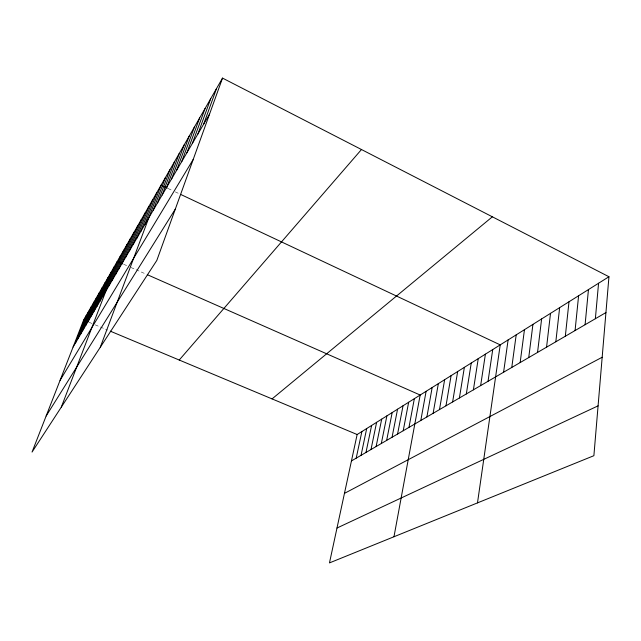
<?xml version="1.0" encoding="UTF-8"?>
<svg xmlns="http://www.w3.org/2000/svg" width="641" height="641" viewBox="0 0 641 641"><rect width="100%" height="100%" fill="white"/><g stroke="black" fill="none" stroke-linecap="round" stroke-linejoin="round"><path stroke-width="0.48" stroke-dasharray="3.21 2.4" d="M89.003 322.255L92.568 323.745M95.237 324.867L107.624 330.051M123.681 264.268L127.343 265.879M130.98 267.489L145.491 273.883M168.166 188.542L172.621 190.633M175.281 191.883L179.696 193.967"/><path stroke-width="0.96" d="M608.95 276.736L593.887 455.695L329.474 562.902L357.141 434.526L608.95 276.736L222.523 78.098L83.642 320.011L32.05 452.065L156.821 260.422L222.523 78.098M595.369 318.713L598.566 283.242M585.089 324.715L588.454 289.58M575.073 330.548L578.599 295.757M565.322 336.237L569 301.767M555.827 341.773L559.641 307.632M546.565 347.166L550.515 313.353M537.543 352.43L541.621 318.93M528.737 357.566L532.935 324.37M520.155 362.566L524.458 329.682M511.774 367.453L516.189 334.866M503.594 372.221L508.105 339.93M477.489 502.889L500.212 344.874L180.578 194.383M488.041 381.291L492.729 349.561M480.638 385.61L485.405 354.153M473.403 389.832L478.242 358.639M466.319 393.959L471.239 363.03M459.397 397.997L464.372 367.333M452.618 401.947L457.658 371.54M445.984 405.817L451.088 375.658M439.486 409.599L444.646 379.688M433.124 413.309L438.34 383.647M426.898 416.938L432.162 387.517M420.8 420.496L426.105 391.314M393.975 536.749L420.167 395.032L147.294 274.685M408.958 427.403L414.35 398.678M403.213 430.752L408.646 402.252M397.58 434.029L403.045 405.761M392.06 437.25L397.556 409.198M386.643 440.415L392.172 412.572M381.331 443.508L386.884 415.889M376.115 446.553L381.699 419.134M370.995 449.533L376.612 422.323M365.979 452.458L371.612 425.456M361.043 455.334L366.7 428.533M356.204 458.155L361.877 431.553M203.614 124.25L216.546 88.506M192.308 143.544L205.12 108.401M197.869 134.041L210.745 98.602M186.908 152.766L199.655 117.92M181.659 161.716L194.351 127.166M171.62 178.855L184.175 144.89M176.571 170.41L189.191 136.156M162.133 195.048L174.552 161.66M166.812 187.068L179.296 153.391M153.151 210.376L165.426 177.549M157.582 202.82L169.929 169.713M144.762 224.695L156.901 192.404M100.26 347.294L161.043 185.185L167.277 188.117M136.91 238.091L148.904 206.33M140.788 231.481L152.854 199.455M129.442 250.847L141.292 219.591M133.128 244.55L145.058 213.036M118.881 268.867L130.524 238.348M122.319 263.002L134.033 232.242M125.836 257.001L137.623 225.993M109.042 285.67L120.476 255.855M112.247 280.197L123.753 250.15M115.524 274.596L127.102 244.317M99.844 301.374L111.069 272.249M102.84 296.254L114.13 266.904M61.288 407.163L117.271 261.44L122.76 263.868M91.222 316.077L102.239 287.617M94.035 311.278L105.124 282.601M96.903 306.382L108.065 277.481M80.55 334.306L91.302 306.678M83.13 329.891L93.955 302.055M85.774 325.38L96.663 297.344M88.474 320.78L99.419 292.528M75.526 342.879L86.15 315.652M78.01 338.632L88.698 311.214M73.09 347.037L209.527 114.146M60.078 380.337L193.205 159.449M46.136 416.025L175.322 209.086M179.232 360.034L361.476 149.521M272.064 398.902L492.36 216.81M351.452 460.927L605.937 312.56M344.457 493.378L602.171 357.261M336.99 528.024L598.077 405.857M83.642 320.011L88.105 321.878M110.276 331.157L357.141 434.526"/></g></svg>
